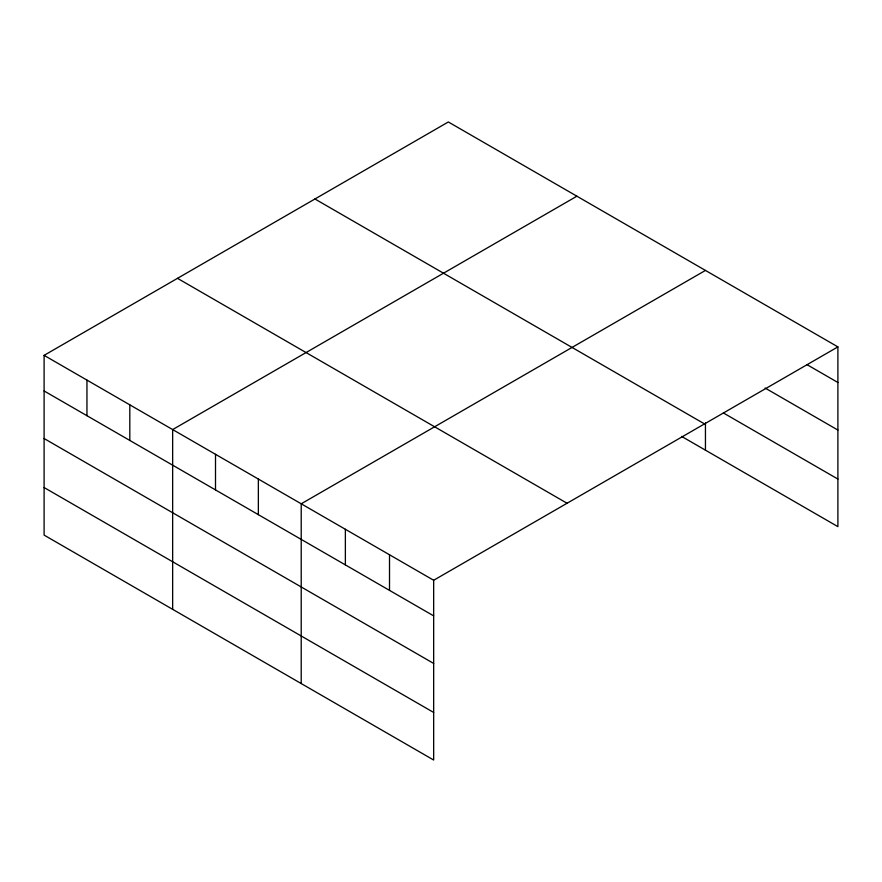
<?xml version="1.0" encoding="UTF-8"?>
<svg xmlns="http://www.w3.org/2000/svg" width="882" height="882" viewBox="0 0 882 882"><rect width="100%" height="100%" fill="white"/><g stroke="black" fill="none" stroke-linecap="round" stroke-linejoin="round"><path stroke-width="1.32" d="M837.9 346.891L448.332 121.97L44.1 355.358L44.1 535.109L433.668 760.03L433.668 580.268L837.9 346.891L837.9 526.642L681.643 436.425M576.894 196.201L172.651 429.578L172.651 609.33M705.446 270.421L301.214 503.798L301.214 683.55M806.876 364.575L837.9 382.49M765.113 388.036L837.9 430.063M723.35 412.93L837.9 479.069M314.94 198.99L704.498 423.9M177.502 278.337L567.06 503.258M44.1 355.358L433.668 580.268M44.1 390.958L433.668 615.868M44.1 438.53L433.668 663.44M44.1 487.537L433.668 712.458M705.446 422.985L705.446 450.173M389.513 554.778L389.513 590.378M345.369 529.288L345.369 564.888M258.36 479.058L258.36 514.658M215.506 454.318L215.506 489.918M129.808 404.838L129.808 440.438M86.954 380.098L86.954 415.698"/></g></svg>
